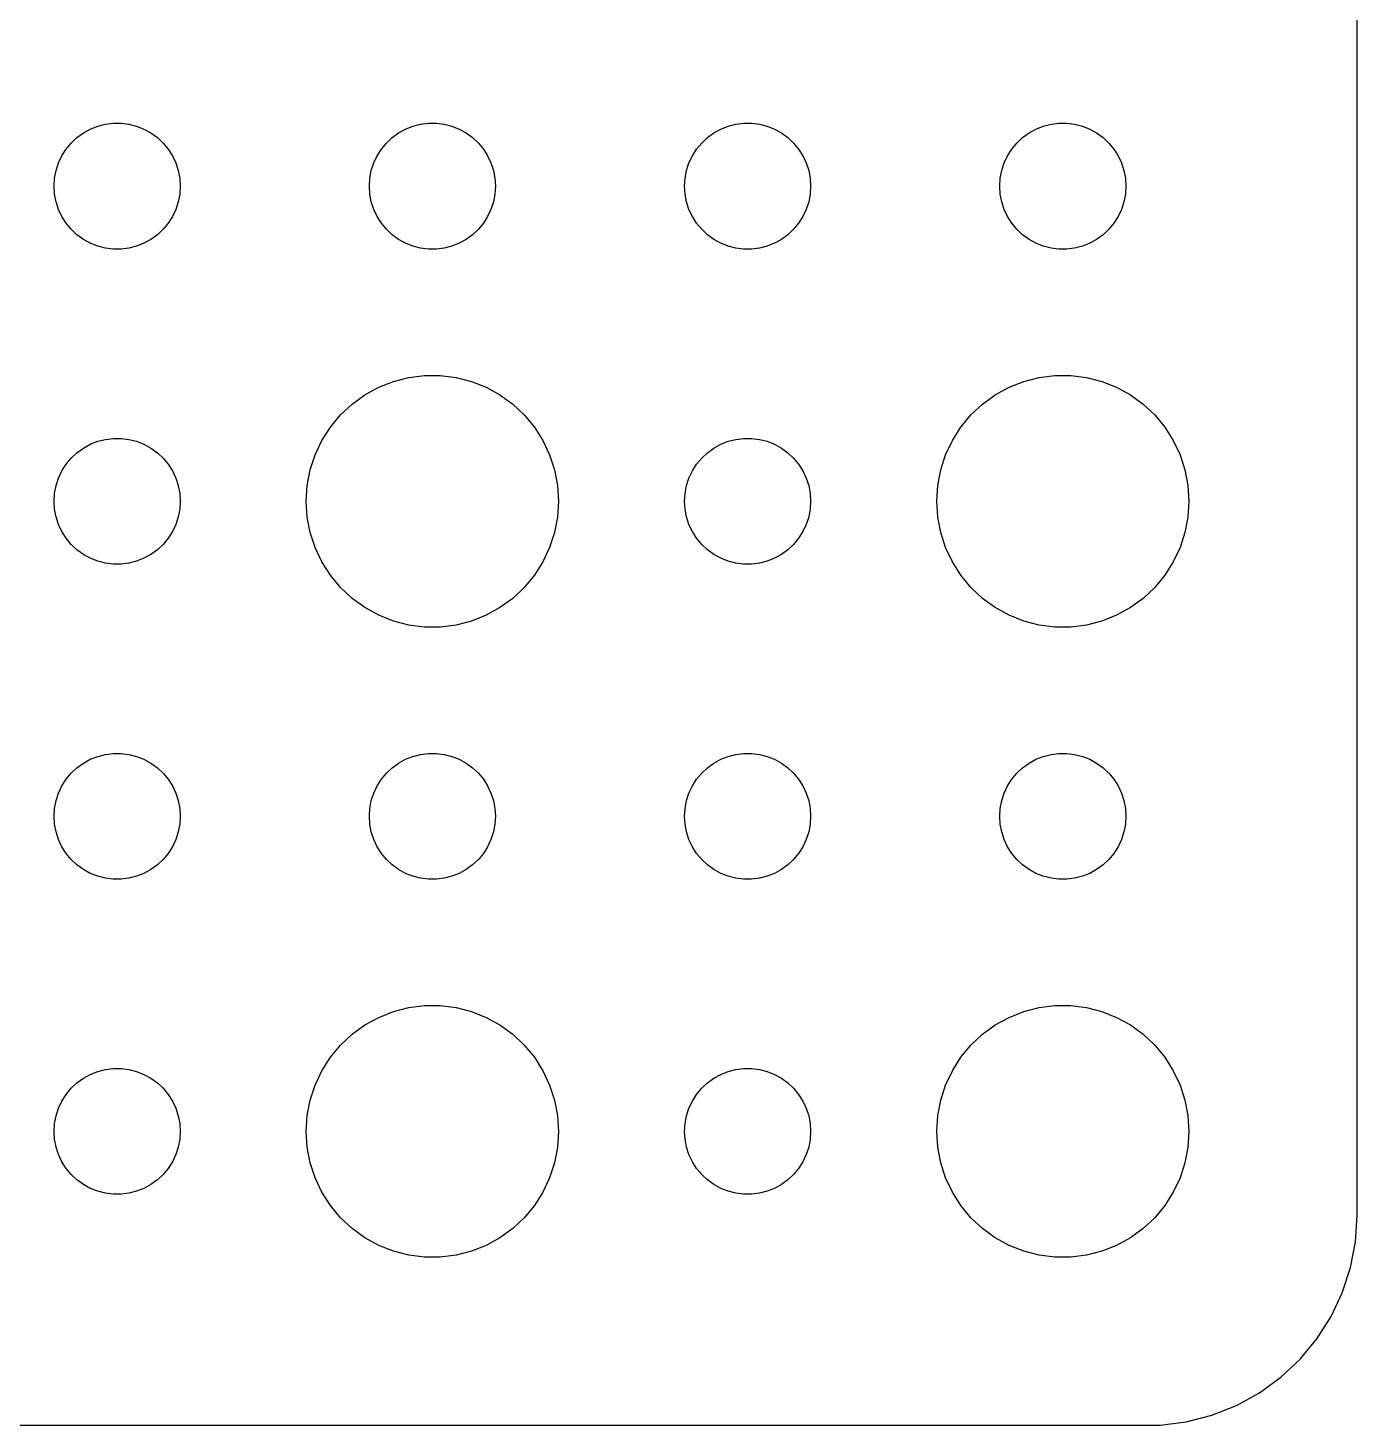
# Model space of a CAD drawing. Header units: metres. Extents: x -120 to 120, y -37 to 37.
# Drawn here: x 87.88 to 119.5, y -36.99 to -3.73 of the extents above; entities that cross this region are included whole.
import ezdxf

# ---------------------------------------------------------------- set-up
doc = ezdxf.new("R2010")
doc.units = ezdxf.units.M

msp = doc.modelspace()

# ---------------------------------------------------------------- linework, layer by layer
for p, q in [((119.5, -32), (119.5, 32)), ((89.0439, -6.34422), (89.1963, -6.23351)), ((89.1963, -6.23351), (89.3613, -6.14275)), ((89.3613, -6.14275), (89.5365, -6.07341)), ((89.5365, -6.07341), (89.7189, -6.02657)), ((89.7189, -6.02657), (89.9058, -6.00294)), ((89.9058, -6.00294), (90.0942, -6.00294)), ((90.0942, -6.00294), (90.2811, -6.02657)), ((90.2811, -6.02657), (90.4635, -6.07341)), ((90.4635, -6.07341), (90.6387, -6.14275)), ((90.6387, -6.14275), (90.8037, -6.23351)), ((90.8037, -6.23351), (90.9561, -6.34422)), ((96.5439, -6.34422), (96.6963, -6.23351)), ((96.6963, -6.23351), (96.8613, -6.14275)), ((96.8613, -6.14275), (97.0365, -6.07341)), ((97.0365, -6.07341), (97.2189, -6.02657)), ((97.2189, -6.02657), (97.4058, -6.00294)), ((97.4058, -6.00294), (97.5942, -6.00294)), ((97.5942, -6.00294), (97.7811, -6.02657)), ((97.7811, -6.02657), (97.9635, -6.07341)), ((97.9635, -6.07341), (98.1387, -6.14275)), ((98.1387, -6.14275), (98.3037, -6.23351)), ((98.3037, -6.23351), (98.4561, -6.34422)), ((104.044, -6.34422), (104.196, -6.23351)), ((104.196, -6.23351), (104.361, -6.14275)), ((104.361, -6.14275), (104.536, -6.07341)), ((104.536, -6.07341), (104.719, -6.02657)), ((104.719, -6.02657), (104.906, -6.00294)), ((104.906, -6.00294), (105.094, -6.00294)), ((105.094, -6.00294), (105.281, -6.02657)), ((105.281, -6.02657), (105.464, -6.07341)), ((105.464, -6.07341), (105.639, -6.14275)), ((105.639, -6.14275), (105.804, -6.23351)), ((105.804, -6.23351), (105.956, -6.34422)), ((111.544, -6.34422), (111.696, -6.23351)), ((111.696, -6.23351), (111.861, -6.14275)), ((111.861, -6.14275), (112.036, -6.07341)), ((112.036, -6.07341), (112.219, -6.02657)), ((112.219, -6.02657), (112.406, -6.00294)), ((112.406, -6.00294), (112.594, -6.00294)), ((112.594, -6.00294), (112.781, -6.02657)), ((112.781, -6.02657), (112.964, -6.07341)), ((112.964, -6.07341), (113.139, -6.14275)), ((113.139, -6.14275), (113.304, -6.23351)), ((113.304, -6.23351), (113.456, -6.34422)), ((88.6855, -6.77736), (88.7865, -6.61832)), ((88.7865, -6.61832), (88.9065, -6.47318)), ((88.9065, -6.47318), (89.0439, -6.34422)), ((90.9561, -6.34422), (91.0934, -6.47318)), ((91.0934, -6.47318), (91.2135, -6.61832)), ((91.2135, -6.61832), (91.3145, -6.77736)), ((96.1855, -6.77736), (96.2865, -6.61832)), ((96.2865, -6.61832), (96.4065, -6.47318)), ((96.4065, -6.47318), (96.5439, -6.34422)), ((98.4561, -6.34422), (98.5934, -6.47318)), ((98.5934, -6.47318), (98.7135, -6.61832)), ((98.7135, -6.61832), (98.8145, -6.77736)), ((103.686, -6.77736), (103.786, -6.61832)), ((103.786, -6.61832), (103.907, -6.47318)), ((103.907, -6.47318), (104.044, -6.34422)), ((105.956, -6.34422), (106.093, -6.47318)), ((106.093, -6.47318), (106.214, -6.61832)), ((106.214, -6.61832), (106.314, -6.77736)), ((111.186, -6.77736), (111.286, -6.61832)), ((111.286, -6.61832), (111.407, -6.47318)), ((111.407, -6.47318), (111.544, -6.34422)), ((113.456, -6.34422), (113.593, -6.47318)), ((113.593, -6.47318), (113.714, -6.61832)), ((113.714, -6.61832), (113.814, -6.77736)), ((88.5471, -7.12695), (88.6053, -6.9478)), ((88.6053, -6.9478), (88.6855, -6.77736)), ((91.3145, -6.77736), (91.3947, -6.9478)), ((91.3947, -6.9478), (91.4529, -7.12695)), ((96.0471, -7.12695), (96.1053, -6.9478)), ((96.1053, -6.9478), (96.1855, -6.77736)), ((98.8145, -6.77736), (98.8947, -6.9478)), ((98.8947, -6.9478), (98.9529, -7.12695)), ((103.547, -7.12695), (103.605, -6.9478)), ((103.605, -6.9478), (103.686, -6.77736)), ((106.314, -6.77736), (106.395, -6.9478)), ((106.395, -6.9478), (106.453, -7.12695)), ((111.047, -7.12695), (111.105, -6.9478)), ((111.105, -6.9478), (111.186, -6.77736)), ((113.814, -6.77736), (113.895, -6.9478)), ((113.895, -6.9478), (113.953, -7.12695)), ((88.5, -7.5), (88.5118, -7.312)), ((88.5118, -7.312), (88.5471, -7.12695)), ((91.4529, -7.12695), (91.4882, -7.312)), ((91.4882, -7.312), (91.5, -7.5)), ((96, -7.5), (96.0118, -7.312)), ((96.0118, -7.312), (96.0471, -7.12695)), ((98.9529, -7.12695), (98.9882, -7.312)), ((98.9882, -7.312), (99, -7.5)), ((103.5, -7.5), (103.512, -7.312)), ((103.512, -7.312), (103.547, -7.12695)), ((106.453, -7.12695), (106.488, -7.312)), ((106.488, -7.312), (106.5, -7.5)), ((111, -7.5), (111.012, -7.312)), ((111.012, -7.312), (111.047, -7.12695)), ((113.953, -7.12695), (113.988, -7.312)), ((113.988, -7.312), (114, -7.5)), ((88.5118, -7.68799), (88.5, -7.5)), ((91.5, -7.5), (91.4882, -7.68799)), ((96.0118, -7.68799), (96, -7.5)), ((99, -7.5), (98.9882, -7.68799)), ((103.512, -7.68799), (103.5, -7.5)), ((106.5, -7.5), (106.488, -7.68799)), ((111.012, -7.68799), (111, -7.5)), ((114, -7.5), (113.988, -7.68799)), ((88.5471, -7.87303), (88.5118, -7.68799)), ((88.6053, -8.05219), (88.5471, -7.87303)), ((91.4529, -7.87303), (91.3947, -8.05219)), ((91.4882, -7.68799), (91.4529, -7.87303)), ((96.0471, -7.87303), (96.0118, -7.68799)), ((96.1053, -8.05219), (96.0471, -7.87303)), ((98.9529, -7.87303), (98.8947, -8.05219)), ((98.9882, -7.68799), (98.9529, -7.87303)), ((103.547, -7.87303), (103.512, -7.68799)), ((103.605, -8.05219), (103.547, -7.87303)), ((106.453, -7.87303), (106.395, -8.05219)), ((106.488, -7.68799), (106.453, -7.87303)), ((111.047, -7.87303), (111.012, -7.68799)), ((111.105, -8.05219), (111.047, -7.87303)), ((113.953, -7.87303), (113.895, -8.05219)), ((113.988, -7.68799), (113.953, -7.87303)), ((88.6855, -8.22263), (88.6053, -8.05219)), ((88.7865, -8.38167), (88.6855, -8.22263)), ((91.3145, -8.22263), (91.2135, -8.38167)), ((91.3947, -8.05219), (91.3145, -8.22263)), ((96.1855, -8.22263), (96.1053, -8.05219)), ((96.2865, -8.38167), (96.1855, -8.22263)), ((98.8145, -8.22263), (98.7135, -8.38167)), ((98.8947, -8.05219), (98.8145, -8.22263)), ((103.686, -8.22263), (103.605, -8.05219)), ((103.786, -8.38167), (103.686, -8.22263)), ((106.314, -8.22263), (106.214, -8.38167)), ((106.395, -8.05219), (106.314, -8.22263)), ((111.186, -8.22263), (111.105, -8.05219)), ((111.286, -8.38167), (111.186, -8.22263)), ((113.814, -8.22263), (113.714, -8.38167)), ((113.895, -8.05219), (113.814, -8.22263)), ((88.9065, -8.52681), (88.7865, -8.38167)), ((89.0439, -8.65576), (88.9065, -8.52681)), ((91.0934, -8.52681), (90.9561, -8.65576)), ((91.2135, -8.38167), (91.0934, -8.52681)), ((96.4065, -8.52681), (96.2865, -8.38167)), ((96.5439, -8.65576), (96.4065, -8.52681)), ((98.5934, -8.52681), (98.4561, -8.65576)), ((98.7135, -8.38167), (98.5934, -8.52681)), ((103.907, -8.52681), (103.786, -8.38167)), ((104.044, -8.65576), (103.907, -8.52681)), ((106.093, -8.52681), (105.956, -8.65576)), ((106.214, -8.38167), (106.093, -8.52681)), ((111.407, -8.52681), (111.286, -8.38167)), ((111.544, -8.65576), (111.407, -8.52681)), ((113.593, -8.52681), (113.456, -8.65576)), ((113.714, -8.38167), (113.593, -8.52681)), ((89.1963, -8.76648), (89.0439, -8.65576)), ((89.3613, -8.85724), (89.1963, -8.76648)), ((89.5365, -8.92657), (89.3613, -8.85724)), ((89.7189, -8.97342), (89.5365, -8.92657)), ((89.9058, -8.99704), (89.7189, -8.97342)), ((90.2811, -8.97342), (90.0942, -8.99704)), ((90.4635, -8.92657), (90.2811, -8.97342)), ((90.6387, -8.85724), (90.4635, -8.92657)), ((90.8037, -8.76648), (90.6387, -8.85724)), ((90.9561, -8.65576), (90.8037, -8.76648)), ((96.6963, -8.76648), (96.5439, -8.65576)), ((96.8613, -8.85724), (96.6963, -8.76648)), ((97.0365, -8.92657), (96.8613, -8.85724)), ((97.2189, -8.97342), (97.0365, -8.92657)), ((97.4058, -8.99704), (97.2189, -8.97342)), ((97.7811, -8.97342), (97.5942, -8.99704)), ((97.9635, -8.92657), (97.7811, -8.97342)), ((98.1387, -8.85724), (97.9635, -8.92657)), ((98.3037, -8.76648), (98.1387, -8.85724)), ((98.4561, -8.65576), (98.3037, -8.76648)), ((104.196, -8.76648), (104.044, -8.65576)), ((104.361, -8.85724), (104.196, -8.76648)), ((104.536, -8.92657), (104.361, -8.85724)), ((104.719, -8.97342), (104.536, -8.92657)), ((104.906, -8.99704), (104.719, -8.97342)), ((105.281, -8.97342), (105.094, -8.99704)), ((105.464, -8.92657), (105.281, -8.97342)), ((105.639, -8.85724), (105.464, -8.92657)), ((105.804, -8.76648), (105.639, -8.85724)), ((105.956, -8.65576), (105.804, -8.76648)), ((111.696, -8.76648), (111.544, -8.65576)), ((111.861, -8.85724), (111.696, -8.76648)), ((112.036, -8.92657), (111.861, -8.85724)), ((112.219, -8.97342), (112.036, -8.92657)), ((112.406, -8.99704), (112.219, -8.97342)), ((112.781, -8.97342), (112.594, -8.99704)), ((112.964, -8.92657), (112.781, -8.97342)), ((113.139, -8.85724), (112.964, -8.92657)), ((113.304, -8.76648), (113.139, -8.85724)), ((113.456, -8.65576), (113.304, -8.76648)), ((90.0942, -8.99704), (89.9058, -8.99704)), ((97.5942, -8.99704), (97.4058, -8.99704)), ((105.094, -8.99704), (104.906, -8.99704)), ((112.594, -8.99704), (112.406, -8.99704)), ((95.8925, -12.467), (96.2227, -12.2855)), ((96.2227, -12.2855), (96.573, -12.1468)), ((96.573, -12.1468), (96.9379, -12.0531)), ((96.9379, -12.0531), (97.3116, -12.0059)), ((97.3116, -12.0059), (97.6884, -12.0059)), ((97.6884, -12.0059), (98.0621, -12.0531)), ((98.0621, -12.0531), (98.427, -12.1468)), ((98.427, -12.1468), (98.7773, -12.2855)), ((98.7773, -12.2855), (99.1075, -12.467)), ((110.893, -12.467), (111.223, -12.2855)), ((111.223, -12.2855), (111.573, -12.1468)), ((111.573, -12.1468), (111.938, -12.0531)), ((111.938, -12.0531), (112.312, -12.0059)), ((112.312, -12.0059), (112.688, -12.0059)), ((112.688, -12.0059), (113.062, -12.0531)), ((113.062, -12.0531), (113.427, -12.1468)), ((113.427, -12.1468), (113.777, -12.2855)), ((113.777, -12.2855), (114.107, -12.467)), ((95.5877, -12.6884), (95.8925, -12.467)), ((99.1075, -12.467), (99.4123, -12.6884)), ((110.588, -12.6884), (110.893, -12.467)), ((114.107, -12.467), (114.412, -12.6884)), ((95.073, -13.2366), (95.3131, -12.9464)), ((95.3131, -12.9464), (95.5877, -12.6884)), ((99.4123, -12.6884), (99.6869, -12.9464)), ((99.6869, -12.9464), (99.927, -13.2366)), ((110.073, -13.2366), (110.313, -12.9464)), ((110.313, -12.9464), (110.588, -12.6884)), ((114.412, -12.6884), (114.687, -12.9464)), ((114.687, -12.9464), (114.927, -13.2366)), ((94.8711, -13.5547), (95.073, -13.2366)), ((99.927, -13.2366), (100.129, -13.5547)), ((109.871, -13.5547), (110.073, -13.2366)), ((114.927, -13.2366), (115.129, -13.5547)), ((89.3613, -13.6427), (89.5365, -13.5734)), ((89.5365, -13.5734), (89.7189, -13.5266)), ((89.7189, -13.5266), (89.9058, -13.5029)), ((89.9058, -13.5029), (90.0942, -13.5029)), ((90.0942, -13.5029), (90.2811, -13.5266)), ((90.2811, -13.5266), (90.4635, -13.5734)), ((90.4635, -13.5734), (90.6387, -13.6427)), ((94.7107, -13.8956), (94.8711, -13.5547)), ((100.129, -13.5547), (100.289, -13.8956)), ((104.361, -13.6427), (104.536, -13.5734)), ((104.536, -13.5734), (104.719, -13.5266)), ((104.719, -13.5266), (104.906, -13.5029)), ((104.906, -13.5029), (105.094, -13.5029)), ((105.094, -13.5029), (105.281, -13.5266)), ((105.281, -13.5266), (105.464, -13.5734)), ((105.464, -13.5734), (105.639, -13.6427)), ((109.711, -13.8956), (109.871, -13.5547)), ((115.129, -13.5547), (115.289, -13.8956)), ((88.9065, -13.9732), (89.0439, -13.8442)), ((89.0439, -13.8442), (89.1963, -13.7335)), ((89.1963, -13.7335), (89.3613, -13.6427)), ((90.6387, -13.6427), (90.8037, -13.7335)), ((90.8037, -13.7335), (90.9561, -13.8442)), ((90.9561, -13.8442), (91.0934, -13.9732)), ((94.5943, -14.2539), (94.7107, -13.8956)), ((100.289, -13.8956), (100.406, -14.2539)), ((103.907, -13.9732), (104.044, -13.8442)), ((104.044, -13.8442), (104.196, -13.7335)), ((104.196, -13.7335), (104.361, -13.6427)), ((105.639, -13.6427), (105.804, -13.7335)), ((105.804, -13.7335), (105.956, -13.8442)), ((105.956, -13.8442), (106.093, -13.9732)), ((109.594, -14.2539), (109.711, -13.8956)), ((115.289, -13.8956), (115.406, -14.2539)), ((88.6053, -14.4478), (88.6855, -14.2774)), ((88.6855, -14.2774), (88.7865, -14.1183)), ((88.7865, -14.1183), (88.9065, -13.9732)), ((91.0934, -13.9732), (91.2135, -14.1183)), ((91.2135, -14.1183), (91.3145, -14.2774)), ((91.3145, -14.2774), (91.3947, -14.4478)), ((94.5237, -14.624), (94.5943, -14.2539)), ((100.406, -14.2539), (100.476, -14.624)), ((103.605, -14.4478), (103.686, -14.2774)), ((103.686, -14.2774), (103.786, -14.1183)), ((103.786, -14.1183), (103.907, -13.9732)), ((106.093, -13.9732), (106.214, -14.1183)), ((106.214, -14.1183), (106.314, -14.2774)), ((106.314, -14.2774), (106.395, -14.4478)), ((109.524, -14.624), (109.594, -14.2539)), ((115.406, -14.2539), (115.476, -14.624)), ((88.5118, -14.812), (88.5471, -14.627)), ((88.5471, -14.627), (88.6053, -14.4478)), ((91.3947, -14.4478), (91.4529, -14.627)), ((91.4529, -14.627), (91.4882, -14.812)), ((94.5, -15), (94.5237, -14.624)), ((100.476, -14.624), (100.5, -15)), ((103.512, -14.812), (103.547, -14.627)), ((103.547, -14.627), (103.605, -14.4478)), ((106.395, -14.4478), (106.453, -14.627)), ((106.453, -14.627), (106.488, -14.812)), ((109.5, -15), (109.524, -14.624)), ((115.476, -14.624), (115.5, -15)), ((88.5, -15), (88.5118, -14.812)), ((91.4882, -14.812), (91.5, -15)), ((103.5, -15), (103.512, -14.812)), ((106.488, -14.812), (106.5, -15)), ((88.5118, -15.188), (88.5, -15)), ((88.5471, -15.373), (88.5118, -15.188)), ((91.4882, -15.188), (91.4529, -15.373)), ((91.5, -15), (91.4882, -15.188)), ((94.5237, -15.376), (94.5, -15)), ((100.5, -15), (100.476, -15.376)), ((103.512, -15.188), (103.5, -15)), ((103.547, -15.373), (103.512, -15.188)), ((106.488, -15.188), (106.453, -15.373)), ((106.5, -15), (106.488, -15.188)), ((109.524, -15.376), (109.5, -15)), ((115.5, -15), (115.476, -15.376)), ((88.6053, -15.5522), (88.5471, -15.373)), ((88.6855, -15.7226), (88.6053, -15.5522)), ((91.3947, -15.5522), (91.3145, -15.7226)), ((91.4529, -15.373), (91.3947, -15.5522)), ((94.5943, -15.7461), (94.5237, -15.376)), ((100.476, -15.376), (100.406, -15.7461)), ((103.605, -15.5522), (103.547, -15.373)), ((103.686, -15.7226), (103.605, -15.5522)), ((106.395, -15.5522), (106.314, -15.7226)), ((106.453, -15.373), (106.395, -15.5522)), ((109.594, -15.7461), (109.524, -15.376)), ((115.476, -15.376), (115.406, -15.7461)), ((88.7865, -15.8817), (88.6855, -15.7226)), ((88.9065, -16.0268), (88.7865, -15.8817)), ((91.2135, -15.8817), (91.0934, -16.0268)), ((91.3145, -15.7226), (91.2135, -15.8817)), ((94.7107, -16.1044), (94.5943, -15.7461)), ((100.406, -15.7461), (100.289, -16.1044)), ((103.786, -15.8817), (103.686, -15.7226)), ((103.907, -16.0268), (103.786, -15.8817)), ((106.214, -15.8817), (106.093, -16.0268)), ((106.314, -15.7226), (106.214, -15.8817)), ((109.711, -16.1044), (109.594, -15.7461)), ((115.406, -15.7461), (115.289, -16.1044)), ((89.0439, -16.1558), (88.9065, -16.0268)), ((89.1963, -16.2665), (89.0439, -16.1558)), ((89.3613, -16.3572), (89.1963, -16.2665)), ((90.8037, -16.2665), (90.6387, -16.3572)), ((90.9561, -16.1558), (90.8037, -16.2665)), ((91.0934, -16.0268), (90.9561, -16.1558)), ((94.8711, -16.4453), (94.7107, -16.1044)), ((100.289, -16.1044), (100.129, -16.4453)), ((104.044, -16.1558), (103.907, -16.0268)), ((104.196, -16.2665), (104.044, -16.1558)), ((104.361, -16.3572), (104.196, -16.2665)), ((105.804, -16.2665), (105.639, -16.3572)), ((105.956, -16.1558), (105.804, -16.2665)), ((106.093, -16.0268), (105.956, -16.1558)), ((109.871, -16.4453), (109.711, -16.1044)), ((115.289, -16.1044), (115.129, -16.4453)), ((89.5365, -16.4266), (89.3613, -16.3572)), ((89.7189, -16.4734), (89.5365, -16.4266)), ((89.9058, -16.497), (89.7189, -16.4734)), ((90.0942, -16.497), (89.9058, -16.497)), ((90.2811, -16.4734), (90.0942, -16.497)), ((90.4635, -16.4266), (90.2811, -16.4734)), ((90.6387, -16.3572), (90.4635, -16.4266)), ((95.073, -16.7634), (94.8711, -16.4453)), ((100.129, -16.4453), (99.927, -16.7634)), ((104.536, -16.4266), (104.361, -16.3572)), ((104.719, -16.4734), (104.536, -16.4266)), ((104.906, -16.497), (104.719, -16.4734)), ((105.094, -16.497), (104.906, -16.497)), ((105.281, -16.4734), (105.094, -16.497)), ((105.464, -16.4266), (105.281, -16.4734)), ((105.639, -16.3572), (105.464, -16.4266)), ((110.073, -16.7634), (109.871, -16.4453)), ((115.129, -16.4453), (114.927, -16.7634)), ((95.3131, -17.0536), (95.073, -16.7634)), ((99.927, -16.7634), (99.6869, -17.0536)), ((110.313, -17.0536), (110.073, -16.7634)), ((114.927, -16.7634), (114.687, -17.0536)), ((95.5877, -17.3115), (95.3131, -17.0536)), ((99.6869, -17.0536), (99.4123, -17.3115)), ((110.588, -17.3115), (110.313, -17.0536)), ((114.687, -17.0536), (114.412, -17.3115)), ((95.8925, -17.533), (95.5877, -17.3115)), ((96.2227, -17.7145), (95.8925, -17.533)), ((99.1075, -17.533), (98.7773, -17.7145)), ((99.4123, -17.3115), (99.1075, -17.533)), ((110.893, -17.533), (110.588, -17.3115)), ((111.223, -17.7145), (110.893, -17.533)), ((114.107, -17.533), (113.777, -17.7145)), ((114.412, -17.3115), (114.107, -17.533)), ((96.573, -17.8532), (96.2227, -17.7145)), ((96.9379, -17.9469), (96.573, -17.8532)), ((97.3116, -17.9941), (96.9379, -17.9469)), ((98.0621, -17.9469), (97.6884, -17.9941)), ((98.427, -17.8532), (98.0621, -17.9469)), ((98.7773, -17.7145), (98.427, -17.8532)), ((111.573, -17.8532), (111.223, -17.7145)), ((111.938, -17.9469), (111.573, -17.8532)), ((112.312, -17.9941), (111.938, -17.9469)), ((113.062, -17.9469), (112.688, -17.9941)), ((113.427, -17.8532), (113.062, -17.9469)), ((113.777, -17.7145), (113.427, -17.8532)), ((97.6884, -17.9941), (97.3116, -17.9941)), ((112.688, -17.9941), (112.312, -17.9941)), ((89.0439, -21.3442), (89.1963, -21.2335)), ((89.1963, -21.2335), (89.3613, -21.1427)), ((89.3613, -21.1427), (89.5365, -21.0734)), ((89.5365, -21.0734), (89.7189, -21.0266)), ((89.7189, -21.0266), (89.9058, -21.003)), ((89.9058, -21.003), (90.0942, -21.003)), ((90.0942, -21.003), (90.2811, -21.0266)), ((90.2811, -21.0266), (90.4635, -21.0734)), ((90.4635, -21.0734), (90.6387, -21.1427)), ((90.6387, -21.1427), (90.8037, -21.2335)), ((90.8037, -21.2335), (90.9561, -21.3442)), ((96.5439, -21.3442), (96.6963, -21.2335)), ((96.6963, -21.2335), (96.8613, -21.1427)), ((96.8613, -21.1427), (97.0365, -21.0734)), ((97.0365, -21.0734), (97.2189, -21.0266)), ((97.2189, -21.0266), (97.4058, -21.003)), ((97.4058, -21.003), (97.5942, -21.003)), ((97.5942, -21.003), (97.7811, -21.0266)), ((97.7811, -21.0266), (97.9635, -21.0734)), ((97.9635, -21.0734), (98.1387, -21.1427)), ((98.1387, -21.1427), (98.3037, -21.2335)), ((98.3037, -21.2335), (98.4561, -21.3442)), ((104.044, -21.3442), (104.196, -21.2335)), ((104.196, -21.2335), (104.361, -21.1427)), ((104.361, -21.1427), (104.536, -21.0734)), ((104.536, -21.0734), (104.719, -21.0266)), ((104.719, -21.0266), (104.906, -21.003)), ((104.906, -21.003), (105.094, -21.003)), ((105.094, -21.003), (105.281, -21.0266)), ((105.281, -21.0266), (105.464, -21.0734)), ((105.464, -21.0734), (105.639, -21.1427)), ((105.639, -21.1427), (105.804, -21.2335)), ((105.804, -21.2335), (105.956, -21.3442)), ((111.544, -21.3442), (111.696, -21.2335)), ((111.696, -21.2335), (111.861, -21.1427)), ((111.861, -21.1427), (112.036, -21.0734)), ((112.036, -21.0734), (112.219, -21.0266)), ((112.219, -21.0266), (112.406, -21.003)), ((112.406, -21.003), (112.594, -21.003)), ((112.594, -21.003), (112.781, -21.0266)), ((112.781, -21.0266), (112.964, -21.0734)), ((112.964, -21.0734), (113.139, -21.1427)), ((113.139, -21.1427), (113.304, -21.2335)), ((113.304, -21.2335), (113.456, -21.3442)), ((88.7865, -21.6183), (88.9065, -21.4732)), ((88.9065, -21.4732), (89.0439, -21.3442)), ((90.9561, -21.3442), (91.0934, -21.4732)), ((91.0934, -21.4732), (91.2135, -21.6183)), ((96.2865, -21.6183), (96.4065, -21.4732)), ((96.4065, -21.4732), (96.5439, -21.3442)), ((98.4561, -21.3442), (98.5934, -21.4732)), ((98.5934, -21.4732), (98.7135, -21.6183)), ((103.786, -21.6183), (103.907, -21.4732)), ((103.907, -21.4732), (104.044, -21.3442)), ((105.956, -21.3442), (106.093, -21.4732)), ((106.093, -21.4732), (106.214, -21.6183)), ((111.286, -21.6183), (111.407, -21.4732)), ((111.407, -21.4732), (111.544, -21.3442)), ((113.456, -21.3442), (113.593, -21.4732)), ((113.593, -21.4732), (113.714, -21.6183)), ((88.5471, -22.127), (88.6053, -21.9478)), ((88.6053, -21.9478), (88.6855, -21.7774)), ((88.6855, -21.7774), (88.7865, -21.6183)), ((91.2135, -21.6183), (91.3145, -21.7774)), ((91.3145, -21.7774), (91.3947, -21.9478)), ((91.3947, -21.9478), (91.4529, -22.127)), ((96.0471, -22.127), (96.1053, -21.9478)), ((96.1053, -21.9478), (96.1855, -21.7774)), ((96.1855, -21.7774), (96.2865, -21.6183)), ((98.7135, -21.6183), (98.8145, -21.7774)), ((98.8145, -21.7774), (98.8947, -21.9478)), ((98.8947, -21.9478), (98.9529, -22.127)), ((103.547, -22.127), (103.605, -21.9478)), ((103.605, -21.9478), (103.686, -21.7774)), ((103.686, -21.7774), (103.786, -21.6183)), ((106.214, -21.6183), (106.314, -21.7774)), ((106.314, -21.7774), (106.395, -21.9478)), ((106.395, -21.9478), (106.453, -22.127)), ((111.047, -22.127), (111.105, -21.9478)), ((111.105, -21.9478), (111.186, -21.7774)), ((111.186, -21.7774), (111.286, -21.6183)), ((113.714, -21.6183), (113.814, -21.7774)), ((113.814, -21.7774), (113.895, -21.9478)), ((113.895, -21.9478), (113.953, -22.127)), ((88.5118, -22.312), (88.5471, -22.127)), ((91.4529, -22.127), (91.4882, -22.312)), ((96.0118, -22.312), (96.0471, -22.127)), ((98.9529, -22.127), (98.9882, -22.312)), ((103.512, -22.312), (103.547, -22.127)), ((106.453, -22.127), (106.488, -22.312)), ((111.012, -22.312), (111.047, -22.127)), ((113.953, -22.127), (113.988, -22.312)), ((88.5, -22.5), (88.5118, -22.312)), ((88.5118, -22.688), (88.5, -22.5)), ((91.4882, -22.312), (91.5, -22.5)), ((91.5, -22.5), (91.4882, -22.688)), ((96, -22.5), (96.0118, -22.312)), ((96.0118, -22.688), (96, -22.5)), ((98.9882, -22.312), (99, -22.5)), ((99, -22.5), (98.9882, -22.688)), ((103.5, -22.5), (103.512, -22.312)), ((103.512, -22.688), (103.5, -22.5)), ((106.488, -22.312), (106.5, -22.5)), ((106.5, -22.5), (106.488, -22.688)), ((111, -22.5), (111.012, -22.312)), ((111.012, -22.688), (111, -22.5)), ((113.988, -22.312), (114, -22.5)), ((114, -22.5), (113.988, -22.688)), ((88.5471, -22.873), (88.5118, -22.688)), ((88.6053, -23.0522), (88.5471, -22.873)), ((91.4529, -22.873), (91.3947, -23.0522)), ((91.4882, -22.688), (91.4529, -22.873)), ((96.0471, -22.873), (96.0118, -22.688)), ((96.1053, -23.0522), (96.0471, -22.873)), ((98.9529, -22.873), (98.8947, -23.0522)), ((98.9882, -22.688), (98.9529, -22.873)), ((103.547, -22.873), (103.512, -22.688)), ((103.605, -23.0522), (103.547, -22.873)), ((106.453, -22.873), (106.395, -23.0522)), ((106.488, -22.688), (106.453, -22.873)), ((111.047, -22.873), (111.012, -22.688)), ((111.105, -23.0522), (111.047, -22.873)), ((113.953, -22.873), (113.895, -23.0522)), ((113.988, -22.688), (113.953, -22.873)), ((88.6855, -23.2226), (88.6053, -23.0522)), ((88.7865, -23.3817), (88.6855, -23.2226)), ((91.3145, -23.2226), (91.2135, -23.3817)), ((91.3947, -23.0522), (91.3145, -23.2226)), ((96.1855, -23.2226), (96.1053, -23.0522)), ((96.2865, -23.3817), (96.1855, -23.2226)), ((98.8145, -23.2226), (98.7135, -23.3817)), ((98.8947, -23.0522), (98.8145, -23.2226)), ((103.686, -23.2226), (103.605, -23.0522)), ((103.786, -23.3817), (103.686, -23.2226)), ((106.314, -23.2226), (106.214, -23.3817)), ((106.395, -23.0522), (106.314, -23.2226)), ((111.186, -23.2226), (111.105, -23.0522)), ((111.286, -23.3817), (111.186, -23.2226)), ((113.814, -23.2226), (113.714, -23.3817)), ((113.895, -23.0522), (113.814, -23.2226)), ((88.9065, -23.5268), (88.7865, -23.3817)), ((89.0439, -23.6558), (88.9065, -23.5268)), ((91.0934, -23.5268), (90.9561, -23.6558)), ((91.2135, -23.3817), (91.0934, -23.5268)), ((96.4065, -23.5268), (96.2865, -23.3817)), ((96.5439, -23.6558), (96.4065, -23.5268)), ((98.5934, -23.5268), (98.4561, -23.6558)), ((98.7135, -23.3817), (98.5934, -23.5268)), ((103.907, -23.5268), (103.786, -23.3817)), ((104.044, -23.6558), (103.907, -23.5268)), ((106.093, -23.5268), (105.956, -23.6558)), ((106.214, -23.3817), (106.093, -23.5268)), ((111.407, -23.5268), (111.286, -23.3817)), ((111.544, -23.6558), (111.407, -23.5268)), ((113.593, -23.5268), (113.456, -23.6558)), ((113.714, -23.3817), (113.593, -23.5268)), ((89.1963, -23.7665), (89.0439, -23.6558)), ((89.3613, -23.8572), (89.1963, -23.7665)), ((89.5365, -23.9266), (89.3613, -23.8572)), ((89.7189, -23.9734), (89.5365, -23.9266)), ((90.4635, -23.9266), (90.2811, -23.9734)), ((90.6387, -23.8572), (90.4635, -23.9266)), ((90.8037, -23.7665), (90.6387, -23.8572)), ((90.9561, -23.6558), (90.8037, -23.7665)), ((96.6963, -23.7665), (96.5439, -23.6558)), ((96.8613, -23.8572), (96.6963, -23.7665)), ((97.0365, -23.9266), (96.8613, -23.8572)), ((97.2189, -23.9734), (97.0365, -23.9266)), ((97.9635, -23.9266), (97.7811, -23.9734)), ((98.1387, -23.8572), (97.9635, -23.9266)), ((98.3037, -23.7665), (98.1387, -23.8572)), ((98.4561, -23.6558), (98.3037, -23.7665)), ((104.196, -23.7665), (104.044, -23.6558)), ((104.361, -23.8572), (104.196, -23.7665)), ((104.536, -23.9266), (104.361, -23.8572)), ((104.719, -23.9734), (104.536, -23.9266)), ((105.464, -23.9266), (105.281, -23.9734)), ((105.639, -23.8572), (105.464, -23.9266)), ((105.804, -23.7665), (105.639, -23.8572)), ((105.956, -23.6558), (105.804, -23.7665)), ((111.696, -23.7665), (111.544, -23.6558)), ((111.861, -23.8572), (111.696, -23.7665)), ((112.036, -23.9266), (111.861, -23.8572)), ((112.219, -23.9734), (112.036, -23.9266)), ((112.964, -23.9266), (112.781, -23.9734)), ((113.139, -23.8572), (112.964, -23.9266)), ((113.304, -23.7665), (113.139, -23.8572)), ((113.456, -23.6558), (113.304, -23.7665)), ((89.9058, -23.997), (89.7189, -23.9734)), ((90.0942, -23.997), (89.9058, -23.997)), ((90.2811, -23.9734), (90.0942, -23.997)), ((97.4058, -23.997), (97.2189, -23.9734)), ((97.5942, -23.997), (97.4058, -23.997)), ((97.7811, -23.9734), (97.5942, -23.997)), ((104.906, -23.997), (104.719, -23.9734)), ((105.094, -23.997), (104.906, -23.997)), ((105.281, -23.9734), (105.094, -23.997)), ((112.406, -23.997), (112.219, -23.9734)), ((112.594, -23.997), (112.406, -23.997)), ((112.781, -23.9734), (112.594, -23.997)), ((96.2227, -27.2855), (96.573, -27.1468)), ((96.573, -27.1468), (96.9379, -27.0531)), ((96.9379, -27.0531), (97.3116, -27.0059)), ((97.3116, -27.0059), (97.6884, -27.0059)), ((97.6884, -27.0059), (98.0621, -27.0531)), ((98.0621, -27.0531), (98.427, -27.1468)), ((98.427, -27.1468), (98.7773, -27.2855)), ((111.223, -27.2855), (111.573, -27.1468)), ((111.573, -27.1468), (111.938, -27.0531)), ((111.938, -27.0531), (112.312, -27.0059)), ((112.312, -27.0059), (112.688, -27.0059)), ((112.688, -27.0059), (113.062, -27.0531)), ((113.062, -27.0531), (113.427, -27.1468)), ((113.427, -27.1468), (113.777, -27.2855)), ((95.5877, -27.6884), (95.8925, -27.467)), ((95.8925, -27.467), (96.2227, -27.2855)), ((98.7773, -27.2855), (99.1075, -27.467)), ((99.1075, -27.467), (99.4123, -27.6884)), ((110.588, -27.6884), (110.893, -27.467)), ((110.893, -27.467), (111.223, -27.2855)), ((113.777, -27.2855), (114.107, -27.467)), ((114.107, -27.467), (114.412, -27.6884)), ((95.3131, -27.9464), (95.5877, -27.6884)), ((99.4123, -27.6884), (99.6869, -27.9464)), ((110.313, -27.9464), (110.588, -27.6884)), ((114.412, -27.6884), (114.687, -27.9464)), ((94.8711, -28.5547), (95.073, -28.2366)), ((95.073, -28.2366), (95.3131, -27.9464)), ((99.6869, -27.9464), (99.927, -28.2366)), ((99.927, -28.2366), (100.129, -28.5547)), ((109.871, -28.5547), (110.073, -28.2366)), ((110.073, -28.2366), (110.313, -27.9464)), ((114.687, -27.9464), (114.927, -28.2366)), ((114.927, -28.2366), (115.129, -28.5547)), ((89.3613, -28.6427), (89.5365, -28.5734)), ((89.5365, -28.5734), (89.7189, -28.5266)), ((89.7189, -28.5266), (89.9058, -28.503)), ((89.9058, -28.503), (90.0942, -28.503)), ((90.0942, -28.503), (90.2811, -28.5266)), ((90.2811, -28.5266), (90.4635, -28.5734)), ((90.4635, -28.5734), (90.6387, -28.6427)), ((94.7107, -28.8956), (94.8711, -28.5547)), ((100.129, -28.5547), (100.289, -28.8956)), ((104.361, -28.6427), (104.536, -28.5734)), ((104.536, -28.5734), (104.719, -28.5266)), ((104.719, -28.5266), (104.906, -28.503)), ((104.906, -28.503), (105.094, -28.503)), ((105.094, -28.503), (105.281, -28.5266)), ((105.281, -28.5266), (105.464, -28.5734)), ((105.464, -28.5734), (105.639, -28.6427)), ((109.711, -28.8956), (109.871, -28.5547)), ((115.129, -28.5547), (115.289, -28.8956)), ((88.9065, -28.9732), (89.0439, -28.8442)), ((89.0439, -28.8442), (89.1963, -28.7335)), ((89.1963, -28.7335), (89.3613, -28.6427)), ((90.6387, -28.6427), (90.8037, -28.7335)), ((90.8037, -28.7335), (90.9561, -28.8442)), ((90.9561, -28.8442), (91.0934, -28.9732)), ((94.5943, -29.2539), (94.7107, -28.8956)), ((100.289, -28.8956), (100.406, -29.2539)), ((103.907, -28.9732), (104.044, -28.8442)), ((104.044, -28.8442), (104.196, -28.7335)), ((104.196, -28.7335), (104.361, -28.6427)), ((105.639, -28.6427), (105.804, -28.7335)), ((105.804, -28.7335), (105.956, -28.8442)), ((105.956, -28.8442), (106.093, -28.9732)), ((109.594, -29.2539), (109.711, -28.8956)), ((115.289, -28.8956), (115.406, -29.2539)), ((88.6855, -29.2774), (88.7865, -29.1183)), ((88.7865, -29.1183), (88.9065, -28.9732)), ((91.0934, -28.9732), (91.2135, -29.1183)), ((91.2135, -29.1183), (91.3145, -29.2774)), ((94.5237, -29.624), (94.5943, -29.2539)), ((100.406, -29.2539), (100.476, -29.624)), ((103.686, -29.2774), (103.786, -29.1183)), ((103.786, -29.1183), (103.907, -28.9732)), ((106.093, -28.9732), (106.214, -29.1183)), ((106.214, -29.1183), (106.314, -29.2774)), ((109.524, -29.624), (109.594, -29.2539)), ((115.406, -29.2539), (115.476, -29.624)), ((88.5471, -29.627), (88.6053, -29.4478)), ((88.6053, -29.4478), (88.6855, -29.2774)), ((91.3145, -29.2774), (91.3947, -29.4478)), ((91.3947, -29.4478), (91.4529, -29.627)), ((103.547, -29.627), (103.605, -29.4478)), ((103.605, -29.4478), (103.686, -29.2774)), ((106.314, -29.2774), (106.395, -29.4478)), ((106.395, -29.4478), (106.453, -29.627)), ((88.5, -30), (88.5118, -29.812)), ((88.5118, -29.812), (88.5471, -29.627)), ((91.4529, -29.627), (91.4882, -29.812)), ((91.4882, -29.812), (91.5, -30)), ((94.5, -30), (94.5237, -29.624)), ((100.476, -29.624), (100.5, -30)), ((103.5, -30), (103.512, -29.812)), ((103.512, -29.812), (103.547, -29.627)), ((106.453, -29.627), (106.488, -29.812)), ((106.488, -29.812), (106.5, -30)), ((109.5, -30), (109.524, -29.624)), ((115.476, -29.624), (115.5, -30)), ((88.5118, -30.188), (88.5, -30)), ((88.5471, -30.373), (88.5118, -30.188)), ((91.4882, -30.188), (91.4529, -30.373)), ((91.5, -30), (91.4882, -30.188)), ((94.5237, -30.376), (94.5, -30)), ((100.5, -30), (100.476, -30.376)), ((103.512, -30.188), (103.5, -30)), ((103.547, -30.373), (103.512, -30.188)), ((106.488, -30.188), (106.453, -30.373)), ((106.5, -30), (106.488, -30.188)), ((109.524, -30.376), (109.5, -30)), ((115.5, -30), (115.476, -30.376)), ((88.6053, -30.5522), (88.5471, -30.373)), ((88.6855, -30.7226), (88.6053, -30.5522)), ((91.3947, -30.5522), (91.3145, -30.7226)), ((91.4529, -30.373), (91.3947, -30.5522)), ((94.5943, -30.7461), (94.5237, -30.376)), ((100.476, -30.376), (100.406, -30.7461)), ((103.605, -30.5522), (103.547, -30.373)), ((103.686, -30.7226), (103.605, -30.5522)), ((106.395, -30.5522), (106.314, -30.7226)), ((106.453, -30.373), (106.395, -30.5522)), ((109.594, -30.7461), (109.524, -30.376)), ((115.476, -30.376), (115.406, -30.7461)), ((88.7865, -30.8817), (88.6855, -30.7226)), ((88.9065, -31.0268), (88.7865, -30.8817)), ((91.2135, -30.8817), (91.0934, -31.0268)), ((91.3145, -30.7226), (91.2135, -30.8817)), ((94.7107, -31.1044), (94.5943, -30.7461)), ((100.406, -30.7461), (100.289, -31.1044)), ((103.786, -30.8817), (103.686, -30.7226)), ((103.907, -31.0268), (103.786, -30.8817)), ((106.214, -30.8817), (106.093, -31.0268)), ((106.314, -30.7226), (106.214, -30.8817)), ((109.711, -31.1044), (109.594, -30.7461)), ((115.406, -30.7461), (115.289, -31.1044)), ((89.0439, -31.1558), (88.9065, -31.0268)), ((89.1963, -31.2665), (89.0439, -31.1558)), ((90.9561, -31.1558), (90.8037, -31.2665)), ((91.0934, -31.0268), (90.9561, -31.1558)), ((94.8711, -31.4453), (94.7107, -31.1044)), ((100.289, -31.1044), (100.129, -31.4453)), ((104.044, -31.1558), (103.907, -31.0268)), ((104.196, -31.2665), (104.044, -31.1558)), ((105.956, -31.1558), (105.804, -31.2665)), ((106.093, -31.0268), (105.956, -31.1558)), ((109.871, -31.4453), (109.711, -31.1044)), ((115.289, -31.1044), (115.129, -31.4453)), ((89.3613, -31.3572), (89.1963, -31.2665)), ((89.5365, -31.4266), (89.3613, -31.3572)), ((89.7189, -31.4734), (89.5365, -31.4266)), ((89.9058, -31.497), (89.7189, -31.4734)), ((90.0942, -31.497), (89.9058, -31.497)), ((90.2811, -31.4734), (90.0942, -31.497)), ((90.4635, -31.4266), (90.2811, -31.4734)), ((90.6387, -31.3572), (90.4635, -31.4266)), ((90.8037, -31.2665), (90.6387, -31.3572)), ((95.073, -31.7634), (94.8711, -31.4453)), ((100.129, -31.4453), (99.927, -31.7634)), ((104.361, -31.3572), (104.196, -31.2665)), ((104.536, -31.4266), (104.361, -31.3572)), ((104.719, -31.4734), (104.536, -31.4266)), ((104.906, -31.497), (104.719, -31.4734)), ((105.094, -31.497), (104.906, -31.497)), ((105.281, -31.4734), (105.094, -31.497)), ((105.464, -31.4266), (105.281, -31.4734)), ((105.639, -31.3572), (105.464, -31.4266)), ((105.804, -31.2665), (105.639, -31.3572)), ((110.073, -31.7634), (109.871, -31.4453)), ((115.129, -31.4453), (114.927, -31.7634)), ((95.3131, -32.0536), (95.073, -31.7634)), ((99.927, -31.7634), (99.6869, -32.0536)), ((110.313, -32.0536), (110.073, -31.7634)), ((114.927, -31.7634), (114.687, -32.0536)), ((95.5877, -32.3115), (95.3131, -32.0536)), ((99.6869, -32.0536), (99.4123, -32.3115)), ((110.588, -32.3115), (110.313, -32.0536)), ((114.687, -32.0536), (114.412, -32.3115)), ((119.461, -32.6267), (119.5, -32)), ((95.8925, -32.533), (95.5877, -32.3115)), ((96.2227, -32.7145), (95.8925, -32.533)), ((99.1075, -32.533), (98.7773, -32.7145)), ((99.4123, -32.3115), (99.1075, -32.533)), ((110.893, -32.533), (110.588, -32.3115)), ((111.223, -32.7145), (110.893, -32.533)), ((114.107, -32.533), (113.777, -32.7145)), ((114.412, -32.3115), (114.107, -32.533)), ((96.573, -32.8532), (96.2227, -32.7145)), ((96.9379, -32.9469), (96.573, -32.8532)), ((98.427, -32.8532), (98.0621, -32.9469)), ((98.7773, -32.7145), (98.427, -32.8532)), ((111.573, -32.8532), (111.223, -32.7145)), ((111.938, -32.9469), (111.573, -32.8532)), ((113.427, -32.8532), (113.062, -32.9469)), ((113.777, -32.7145), (113.427, -32.8532)), ((119.343, -33.2434), (119.461, -32.6267)), ((97.3116, -32.9941), (96.9379, -32.9469)), ((97.6884, -32.9941), (97.3116, -32.9941)), ((98.0621, -32.9469), (97.6884, -32.9941)), ((112.312, -32.9941), (111.938, -32.9469)), ((112.688, -32.9941), (112.312, -32.9941)), ((113.062, -32.9469), (112.688, -32.9941)), ((119.149, -33.8406), (119.343, -33.2434)), ((118.882, -34.4088), (119.149, -33.8406)), ((118.545, -34.9389), (118.882, -34.4088)), ((118.145, -35.4227), (118.545, -34.9389)), ((117.687, -35.8526), (118.145, -35.4227)), ((117.179, -36.2216), (117.687, -35.8526)), ((116.629, -36.5241), (117.179, -36.2216)), ((116.045, -36.7553), (116.629, -36.5241)), ((114.814, -36.9901), (115.437, -36.9114)), ((115.437, -36.9114), (116.045, -36.7553)), ((-114.814, -36.9901), (114.814, -36.9901))]:
    msp.add_line(p, q)

doc.saveas('drawing.dxf')
